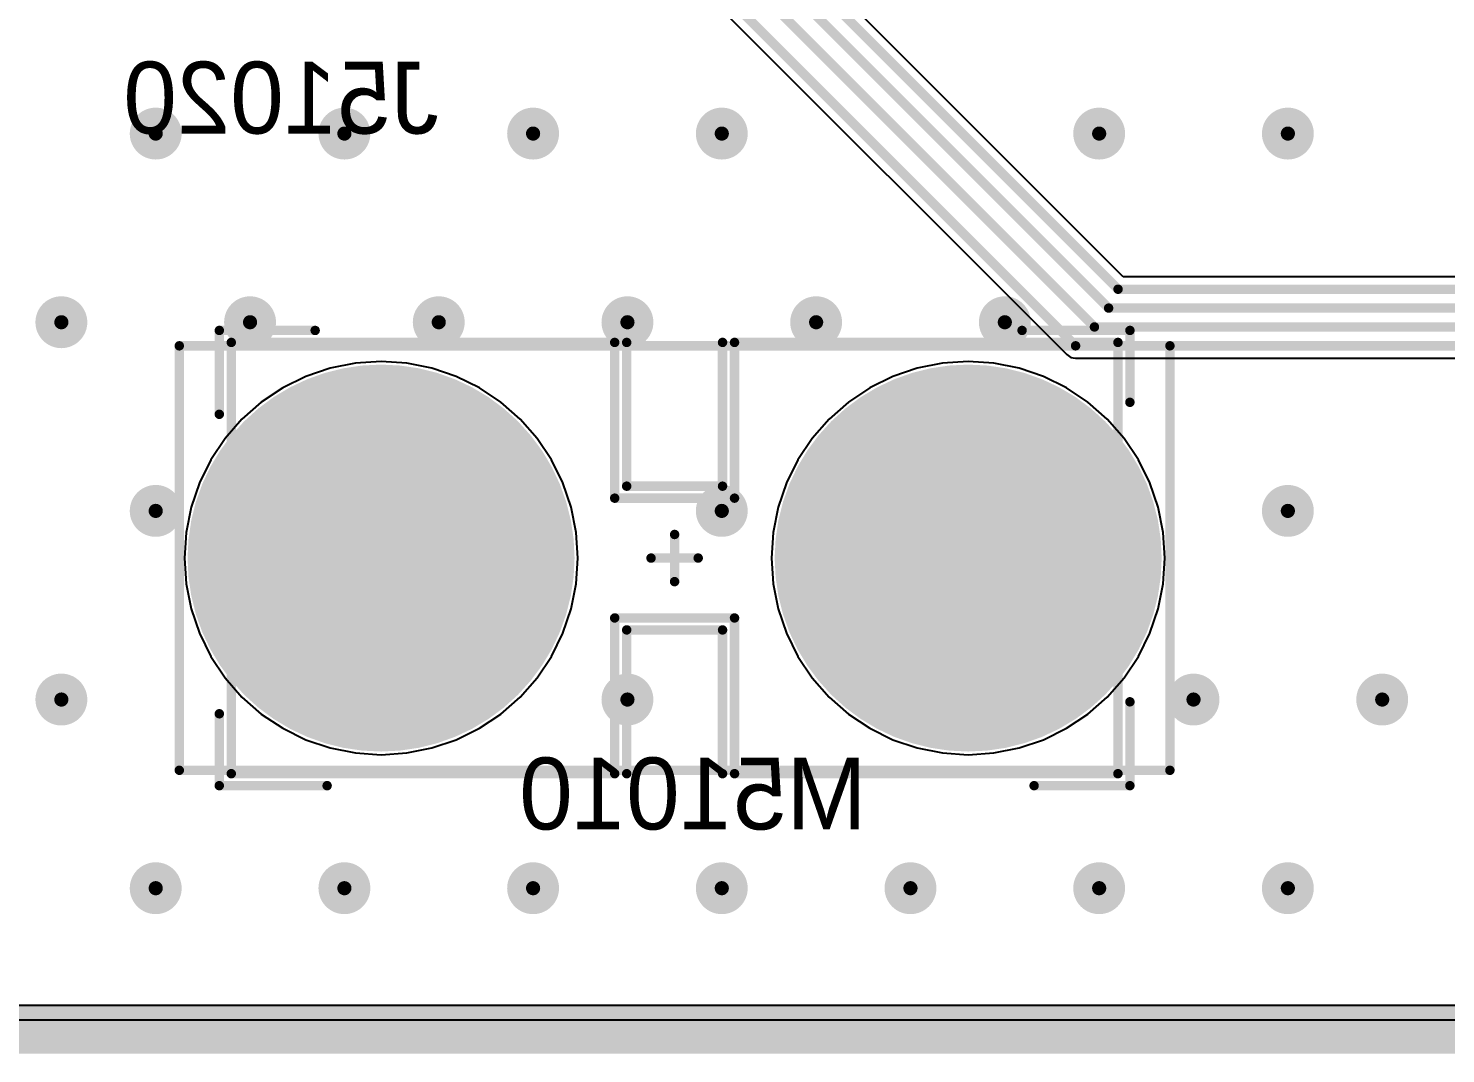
# Model space of a CAD drawing. Header units: millimetres. Extents: x 372 to 687, y 380 to 482.
# Drawn here: x 477.3 to 507.34, y 380.49 to 402.23 of the extents above; entities that cross this region are included whole.
import ezdxf

# ---------------------------------------------------------------- set-up
doc = ezdxf.new("R2010")
doc.units = ezdxf.units.MM
for name, color, linetype in [('BottomLayer', 5, 'Continuous'), ('BottomOverlay', 54, 'Continuous'), ('BottomSolder', 6, 'Continuous'), ('InternalPlane1', 76, 'Continuous'), ('InternalPlane2', 16, 'Continuous'), ('Mechanical1', 6, 'Continuous'), ('Mechanical13', 56, 'Continuous'), ('Mechanical15', 56, 'Continuous'), ('MultiLayer', 9, 'Continuous'), ('PadHoleLayer', 156, 'Continuous'), ('TopLayer', 1, 'Continuous'), ('TopOverlay', 2, 'Continuous'), ('TopSolder', 216, 'Continuous'), ('ViaHoleLayer', 16, 'Continuous')]:
    doc.layers.add(name, color=color, linetype=linetype)

# ---------------------------------------------------------------- blocks, each defined once
blk = doc.blocks.new('C___H_____900X1900X84000_397')
at = {"layer": 'BottomLayer', "const_width": 4}
for points in [[(-2, 6.223, 1), (2, 6.223, 1)], [(-2, -6.223, 1), (2, -6.223, 1)]]:
    blk.add_lwpolyline(points, format="xyb", close=True, dxfattribs=at)
at = {"layer": 'BottomSolder', "const_width": 4.102}
for points in [[(-2.051, 6.223, 1), (2.051, 6.223, 1)], [(-2.051, -6.223, 1), (2.051, -6.223, 1)]]:
    blk.add_lwpolyline(points, format="xyb", close=True, dxfattribs=at)
at = {"layer": 'InternalPlane1', "const_width": 2}
for points in [[(-1, 6.223, 1), (1, 6.223, 1)], [(-1, -6.223, 1), (1, -6.223, 1)]]:
    blk.add_lwpolyline(points, format="xyb", close=True, dxfattribs=at)
at = {"layer": 'InternalPlane2', "const_width": 2}
for points in [[(-1, 6.223, 1), (1, 6.223, 1)], [(-1, -6.223, 1), (1, -6.223, 1)]]:
    blk.add_lwpolyline(points, format="xyb", close=True, dxfattribs=at)
at = {"layer": 'Mechanical13', "const_width": 0.2}
for points in [[(4.572, 9.398), (-4.572, 9.398)], [(-4.572, 9.398), (-4.572, 9.398)], [(-4.572, 1.27), (-4.572, 9.398)], [(4.572, 1.27), (4.572, 9.398)], [(-1.27, 1.27), (-4.572, 1.27)], [(-1.27, -1.27), (-1.27, 1.27)], [(1.27, -1.27), (1.27, 1.27)], [(4.572, 1.27), (1.27, 1.27)], [(-1.27, -1.27), (-4.572, -1.27)], [(-4.572, -9.398), (-4.572, -1.27)], [(4.572, -1.27), (1.27, -1.27)], [(4.572, -9.398), (4.572, -1.27)], [(4.572, -9.398), (-4.572, -9.398)], [(4.572, -9.398), (4.572, -9.398)]]:
    blk.add_lwpolyline(points, dxfattribs=at)
at = {"layer": 'Mechanical13', "const_width": 0.1}
for points in [[(-4.622, 9.398, 1), (-4.522, 9.398, 1)], [(-4.622, 9.398, 1), (-4.522, 9.398, 1)], [(-4.622, 9.398, 1), (-4.522, 9.398, 1)], [(-4.622, 9.398, 1), (-4.522, 9.398, 1)], [(4.522, 9.398, 1), (4.622, 9.398, 1)], [(4.522, 9.398, 1), (4.622, 9.398, 1)], [(-4.622, 1.27, 1), (-4.522, 1.27, 1)], [(-4.622, 1.27, 1), (-4.522, 1.27, 1)], [(-1.32, 1.27, 1), (-1.22, 1.27, 1)], [(-1.32, 1.27, 1), (-1.22, 1.27, 1)], [(1.22, 1.27, 1), (1.32, 1.27, 1)], [(1.22, 1.27, 1), (1.32, 1.27, 1)], [(4.522, 1.27, 1), (4.622, 1.27, 1)], [(4.522, 1.27, 1), (4.622, 1.27, 1)], [(-4.622, -1.27, 1), (-4.522, -1.27, 1)], [(-4.622, -1.27, 1), (-4.522, -1.27, 1)], [(-1.32, -1.27, 1), (-1.22, -1.27, 1)], [(-1.32, -1.27, 1), (-1.22, -1.27, 1)], [(1.22, -1.27, 1), (1.32, -1.27, 1)], [(1.22, -1.27, 1), (1.32, -1.27, 1)], [(4.522, -1.27, 1), (4.622, -1.27, 1)], [(4.522, -1.27, 1), (4.622, -1.27, 1)], [(-4.622, -9.398, 1), (-4.522, -9.398, 1)], [(-4.622, -9.398, 1), (-4.522, -9.398, 1)], [(4.522, -9.398, 1), (4.622, -9.398, 1)], [(4.522, -9.398, 1), (4.622, -9.398, 1)], [(4.522, -9.398, 1), (4.622, -9.398, 1)], [(4.522, -9.398, 1), (4.622, -9.398, 1)]]:
    blk.add_lwpolyline(points, format="xyb", close=True, dxfattribs=at)
at = {"layer": 'Mechanical15', "const_width": 0.2}
for points in [[(-4.5, -10.5), (-4.5, 10.5)], [(4.5, 10.5), (-4.5, 10.5)], [(4.5, -10.5), (4.5, 10.5)], [(0, -0.5), (0, 0.5)], [(0.5, 0), (-0.5, 0)], [(4.5, -10.5), (-4.5, -10.5)]]:
    blk.add_lwpolyline(points, dxfattribs=at)
at = {"layer": 'Mechanical15', "const_width": 0.1}
for points in [[(-4.55, 10.5, 1), (-4.45, 10.5, 1)], [(-4.55, 10.5, 1), (-4.45, 10.5, 1)], [(4.45, 10.5, 1), (4.55, 10.5, 1)], [(4.45, 10.5, 1), (4.55, 10.5, 1)], [(-0.05, 0.5, 1), (0.05, 0.5, 1)], [(-0.55, 0, 1), (-0.45, 0, 1)], [(0.45, 0, 1), (0.55, 0, 1)], [(-0.05, -0.5, 1), (0.05, -0.5, 1)], [(-4.55, -10.5, 1), (-4.45, -10.5, 1)], [(-4.55, -10.5, 1), (-4.45, -10.5, 1)], [(4.45, -10.5, 1), (4.55, -10.5, 1)], [(4.45, -10.5, 1), (4.55, -10.5, 1)]]:
    blk.add_lwpolyline(points, format="xyb", close=True, dxfattribs=at)
at = {"layer": 'MultiLayer', "const_width": 4}
for points in [[(-2, 6.223, 1), (2, 6.223, 1)], [(-2, -6.223, 1), (2, -6.223, 1)]]:
    blk.add_lwpolyline(points, format="xyb", close=True, dxfattribs=at)
at = {"layer": 'PadHoleLayer', "const_width": 1.6}
for points in [[(-0.8, 6.223, 1), (0.8, 6.223, 1)], [(-0.8, -6.223, 1), (0.8, -6.223, 1)]]:
    blk.add_lwpolyline(points, format="xyb", close=True, dxfattribs=at)
at = {"layer": 'TopLayer', "const_width": 4}
for points in [[(-2, 6.223, 1), (2, 6.223, 1)], [(-2, -6.223, 1), (2, -6.223, 1)]]:
    blk.add_lwpolyline(points, format="xyb", close=True, dxfattribs=at)
at = {"layer": 'TopOverlay', "const_width": 0.2}
for points in [[(-3.302, 9.652), (-4.826, 9.652)], [(-4.826, 7.366), (-4.826, 9.652)], [(4.826, 9.652), (3.048, 9.652)], [(4.826, 7.62), (4.826, 9.652)], [(-1.524, 1.016), (-4.572, 1.016)], [(-1.524, -1.016), (-1.524, 1.016)], [(1.524, -1.016), (1.524, 1.016)], [(4.572, 1.016), (1.524, 1.016)], [(-1.524, -1.016), (-4.572, -1.016)], [(4.572, -1.016), (1.524, -1.016)], [(4.826, -9.652), (4.826, -7.366)], [(-4.826, -9.652), (-4.826, -7.62)], [(-3.048, -9.652), (-4.826, -9.652)], [(4.826, -9.652), (3.302, -9.652)]]:
    blk.add_lwpolyline(points, dxfattribs=at)
at = {"layer": 'TopOverlay', "const_width": 0.1}
for points in [[(-4.876, 9.652, 1), (-4.776, 9.652, 1)], [(-4.876, 9.652, 1), (-4.776, 9.652, 1)], [(-3.352, 9.652, 1), (-3.252, 9.652, 1)], [(2.998, 9.652, 1), (3.098, 9.652, 1)], [(4.776, 9.652, 1), (4.876, 9.652, 1)], [(4.776, 9.652, 1), (4.876, 9.652, 1)], [(4.776, 7.62, 1), (4.876, 7.62, 1)], [(-4.876, 7.366, 1), (-4.776, 7.366, 1)], [(-4.622, 1.016, 1), (-4.522, 1.016, 1)], [(-1.574, 1.016, 1), (-1.474, 1.016, 1)], [(-1.574, 1.016, 1), (-1.474, 1.016, 1)], [(1.474, 1.016, 1), (1.574, 1.016, 1)], [(1.474, 1.016, 1), (1.574, 1.016, 1)], [(4.522, 1.016, 1), (4.622, 1.016, 1)], [(-4.622, -1.016, 1), (-4.522, -1.016, 1)], [(-1.574, -1.016, 1), (-1.474, -1.016, 1)], [(-1.574, -1.016, 1), (-1.474, -1.016, 1)], [(1.474, -1.016, 1), (1.574, -1.016, 1)], [(1.474, -1.016, 1), (1.574, -1.016, 1)], [(4.522, -1.016, 1), (4.622, -1.016, 1)], [(4.776, -7.366, 1), (4.876, -7.366, 1)], [(-4.876, -7.62, 1), (-4.776, -7.62, 1)], [(-4.876, -9.652, 1), (-4.776, -9.652, 1)], [(-4.876, -9.652, 1), (-4.776, -9.652, 1)], [(-3.098, -9.652, 1), (-2.998, -9.652, 1)], [(3.252, -9.652, 1), (3.352, -9.652, 1)], [(4.776, -9.652, 1), (4.876, -9.652, 1)], [(4.776, -9.652, 1), (4.876, -9.652, 1)]]:
    blk.add_lwpolyline(points, format="xyb", close=True, dxfattribs=at)
at = {"layer": 'TopSolder', "const_width": 4.102}
for points in [[(-2.051, 6.223, 1), (2.051, 6.223, 1)], [(-2.051, -6.223, 1), (2.051, -6.223, 1)]]:
    blk.add_lwpolyline(points, format="xyb", close=True, dxfattribs=at)

msp = doc.modelspace()

# ---------------------------------------------------------------- linework, layer by layer
at = {"layer": 'BottomLayer'}
for p, q in [((484.233, 395.133), (483.698, 395.027)), ((484.777, 395.169), (484.233, 395.133)), ((485.321, 395.133), (484.777, 395.169)), ((485.856, 395.027), (485.321, 395.133)), ((496.679, 395.133), (496.144, 395.027)), ((497.223, 395.169), (496.679, 395.133)), ((497.767, 395.133), (497.223, 395.169)), ((498.302, 395.027), (497.767, 395.133)), ((483.182, 394.852), (482.693, 394.61)), ((483.698, 395.027), (483.182, 394.852)), ((486.372, 394.852), (485.856, 395.027)), ((486.861, 394.61), (486.372, 394.852)), ((495.628, 394.852), (495.139, 394.61)), ((496.144, 395.027), (495.628, 394.852)), ((498.818, 394.852), (498.302, 395.027)), ((499.307, 394.61), (498.818, 394.852)), ((482.693, 394.61), (482.239, 394.307)), ((487.315, 394.307), (486.861, 394.61)), ((495.139, 394.61), (494.685, 394.307)), ((499.761, 394.307), (499.307, 394.61)), ((482.239, 394.307), (481.829, 393.948)), ((487.725, 393.948), (487.315, 394.307)), ((494.685, 394.307), (494.275, 393.948)), ((500.171, 393.948), (499.761, 394.307)), ((481.829, 393.948), (481.47, 393.538)), ((488.084, 393.538), (487.725, 393.948)), ((494.275, 393.948), (493.916, 393.538)), ((500.53, 393.538), (500.171, 393.948)), ((481.47, 393.538), (481.167, 393.084)), ((488.387, 393.084), (488.084, 393.538)), ((493.916, 393.538), (493.613, 393.084)), ((500.833, 393.084), (500.53, 393.538)), ((481.167, 393.084), (480.925, 392.595)), ((488.629, 392.595), (488.387, 393.084)), ((493.613, 393.084), (493.371, 392.595)), ((501.075, 392.595), (500.833, 393.084)), ((480.925, 392.595), (480.75, 392.079)), ((488.804, 392.079), (488.629, 392.595)), ((493.371, 392.595), (493.196, 392.079)), ((501.25, 392.079), (501.075, 392.595)), ((480.75, 392.079), (480.644, 391.544)), ((488.91, 391.544), (488.804, 392.079)), ((493.196, 392.079), (493.09, 391.544)), ((501.356, 391.544), (501.25, 392.079)), ((480.644, 391.544), (480.608, 391)), ((488.946, 391), (488.91, 391.544)), ((493.09, 391.544), (493.054, 391)), ((501.392, 391), (501.356, 391.544)), ((480.608, 391), (480.644, 390.456)), ((488.91, 390.456), (488.946, 391)), ((493.054, 391), (493.09, 390.456)), ((501.356, 390.456), (501.392, 391)), ((480.644, 390.456), (480.75, 389.921)), ((488.804, 389.921), (488.91, 390.456)), ((493.09, 390.456), (493.196, 389.921)), ((501.25, 389.921), (501.356, 390.456)), ((480.75, 389.921), (480.925, 389.405)), ((488.629, 389.405), (488.804, 389.921)), ((493.196, 389.921), (493.371, 389.405)), ((501.075, 389.405), (501.25, 389.921)), ((480.925, 389.405), (481.167, 388.916)), ((488.387, 388.916), (488.629, 389.405)), ((493.371, 389.405), (493.613, 388.916)), ((500.833, 388.916), (501.075, 389.405)), ((481.167, 388.916), (481.47, 388.462)), ((488.084, 388.462), (488.387, 388.916)), ((493.613, 388.916), (493.916, 388.462)), ((500.53, 388.462), (500.833, 388.916)), ((481.47, 388.462), (481.829, 388.052)), ((487.725, 388.052), (488.084, 388.462)), ((493.916, 388.462), (494.275, 388.052)), ((500.171, 388.052), (500.53, 388.462)), ((481.829, 388.052), (482.239, 387.693)), ((487.315, 387.693), (487.725, 388.052)), ((494.275, 388.052), (494.685, 387.693)), ((499.761, 387.693), (500.171, 388.052)), ((482.239, 387.693), (482.693, 387.39)), ((486.861, 387.39), (487.315, 387.693)), ((494.685, 387.693), (495.139, 387.39)), ((499.307, 387.39), (499.761, 387.693)), ((482.693, 387.39), (483.182, 387.148)), ((486.372, 387.148), (486.861, 387.39)), ((495.139, 387.39), (495.628, 387.148)), ((498.818, 387.148), (499.307, 387.39)), ((483.182, 387.148), (483.698, 386.973)), ((485.856, 386.973), (486.372, 387.148)), ((495.628, 387.148), (496.144, 386.973)), ((498.302, 386.973), (498.818, 387.148)), ((483.698, 386.973), (484.233, 386.867)), ((484.233, 386.867), (484.777, 386.831)), ((484.777, 386.831), (485.321, 386.867)), ((485.321, 386.867), (485.856, 386.973)), ((496.144, 386.973), (496.679, 386.867)), ((496.679, 386.867), (497.223, 386.831)), ((497.223, 386.831), (497.767, 386.867)), ((497.767, 386.867), (498.302, 386.973)), ((680.8, 381.2), (381.2, 381.2))]:
    msp.add_line(p, q, dxfattribs=at)
at = {"layer": 'BottomLayer', "const_width": 0.3}
for points in [[(479.85, 400, 1), (480.15, 400, 1)], [(483.85, 400, 1), (484.15, 400, 1)], [(487.85, 400, 1), (488.15, 400, 1)], [(491.85, 400, 1), (492.15, 400, 1)], [(499.85, 400, 1), (500.15, 400, 1)], [(503.85, 400, 1), (504.15, 400, 1)], [(477.85, 396, 1), (478.15, 396, 1)], [(481.85, 396, 1), (482.15, 396, 1)], [(485.85, 396, 1), (486.15, 396, 1)], [(489.85, 396, 1), (490.15, 396, 1)], [(493.85, 396, 1), (494.15, 396, 1)], [(497.85, 396, 1), (498.15, 396, 1)], [(479.85, 392, 1), (480.15, 392, 1)], [(491.85, 392, 1), (492.15, 392, 1)], [(503.85, 392, 1), (504.15, 392, 1)], [(477.85, 388, 1), (478.15, 388, 1)], [(489.85, 388, 1), (490.15, 388, 1)], [(501.85, 388, 1), (502.15, 388, 1)], [(505.85, 388, 1), (506.15, 388, 1)], [(479.85, 384, 1), (480.15, 384, 1)], [(483.85, 384, 1), (484.15, 384, 1)], [(487.85, 384, 1), (488.15, 384, 1)], [(491.85, 384, 1), (492.15, 384, 1)], [(495.85, 384, 1), (496.15, 384, 1)], [(499.85, 384, 1), (500.15, 384, 1)], [(503.85, 384, 1), (504.15, 384, 1)]]:
    msp.add_lwpolyline(points, format="xyb", close=True, dxfattribs=at)
at = {"layer": 'InternalPlane1'}
msp.add_line((680.49, 381.51), (381.51, 381.51), dxfattribs=at)
at = {"layer": 'InternalPlane1', "const_width": 0.55}
for points in [[(479.725, 400, 1), (480.275, 400, 1)], [(483.725, 400, 1), (484.275, 400, 1)], [(487.725, 400, 1), (488.275, 400, 1)], [(491.725, 400, 1), (492.275, 400, 1)], [(499.725, 400, 1), (500.275, 400, 1)], [(503.725, 400, 1), (504.275, 400, 1)], [(477.725, 396, 1), (478.275, 396, 1)], [(481.725, 396, 1), (482.275, 396, 1)], [(485.725, 396, 1), (486.275, 396, 1)], [(489.725, 396, 1), (490.275, 396, 1)], [(493.725, 396, 1), (494.275, 396, 1)], [(497.725, 396, 1), (498.275, 396, 1)], [(479.725, 392, 1), (480.275, 392, 1)], [(491.725, 392, 1), (492.275, 392, 1)], [(503.725, 392, 1), (504.275, 392, 1)], [(477.725, 388, 1), (478.275, 388, 1)], [(489.725, 388, 1), (490.275, 388, 1)], [(501.725, 388, 1), (502.275, 388, 1)], [(505.725, 388, 1), (506.275, 388, 1)], [(479.725, 384, 1), (480.275, 384, 1)], [(483.725, 384, 1), (484.275, 384, 1)], [(487.725, 384, 1), (488.275, 384, 1)], [(491.725, 384, 1), (492.275, 384, 1)], [(495.725, 384, 1), (496.275, 384, 1)], [(499.725, 384, 1), (500.275, 384, 1)], [(503.725, 384, 1), (504.275, 384, 1)]]:
    msp.add_lwpolyline(points, format="xyb", close=True, dxfattribs=at)
at = {"layer": 'InternalPlane1', "const_width": 1.016}
msp.add_lwpolyline([(381, 381), (681, 381)], dxfattribs=at)
at = {"layer": 'InternalPlane2'}
msp.add_line((680.49, 381.51), (381.51, 381.51), dxfattribs=at)
at = {"layer": 'InternalPlane2', "const_width": 0.55}
for points in [[(479.725, 400, 1), (480.275, 400, 1)], [(483.725, 400, 1), (484.275, 400, 1)], [(487.725, 400, 1), (488.275, 400, 1)], [(491.725, 400, 1), (492.275, 400, 1)], [(499.725, 400, 1), (500.275, 400, 1)], [(503.725, 400, 1), (504.275, 400, 1)], [(477.725, 396, 1), (478.275, 396, 1)], [(481.725, 396, 1), (482.275, 396, 1)], [(485.725, 396, 1), (486.275, 396, 1)], [(489.725, 396, 1), (490.275, 396, 1)], [(493.725, 396, 1), (494.275, 396, 1)], [(497.725, 396, 1), (498.275, 396, 1)], [(479.725, 392, 1), (480.275, 392, 1)], [(491.725, 392, 1), (492.275, 392, 1)], [(503.725, 392, 1), (504.275, 392, 1)], [(477.725, 388, 1), (478.275, 388, 1)], [(489.725, 388, 1), (490.275, 388, 1)], [(501.725, 388, 1), (502.275, 388, 1)], [(505.725, 388, 1), (506.275, 388, 1)], [(479.725, 384, 1), (480.275, 384, 1)], [(483.725, 384, 1), (484.275, 384, 1)], [(487.725, 384, 1), (488.275, 384, 1)], [(491.725, 384, 1), (492.275, 384, 1)], [(495.725, 384, 1), (496.275, 384, 1)], [(499.725, 384, 1), (500.275, 384, 1)], [(503.725, 384, 1), (504.275, 384, 1)]]:
    msp.add_lwpolyline(points, format="xyb", close=True, dxfattribs=at)
at = {"layer": 'InternalPlane2', "const_width": 1.016}
msp.add_lwpolyline([(381, 381), (681, 381)], dxfattribs=at)
at = {"layer": 'Mechanical1', "const_width": 0.2}
msp.add_lwpolyline([(381, 381), (681, 381)], dxfattribs=at)
at = {"layer": 'MultiLayer', "const_width": 0.3}
for points in [[(479.85, 400, 1), (480.15, 400, 1)], [(483.85, 400, 1), (484.15, 400, 1)], [(487.85, 400, 1), (488.15, 400, 1)], [(491.85, 400, 1), (492.15, 400, 1)], [(499.85, 400, 1), (500.15, 400, 1)], [(503.85, 400, 1), (504.15, 400, 1)], [(477.85, 396, 1), (478.15, 396, 1)], [(481.85, 396, 1), (482.15, 396, 1)], [(485.85, 396, 1), (486.15, 396, 1)], [(489.85, 396, 1), (490.15, 396, 1)], [(493.85, 396, 1), (494.15, 396, 1)], [(497.85, 396, 1), (498.15, 396, 1)], [(479.85, 392, 1), (480.15, 392, 1)], [(491.85, 392, 1), (492.15, 392, 1)], [(503.85, 392, 1), (504.15, 392, 1)], [(477.85, 388, 1), (478.15, 388, 1)], [(489.85, 388, 1), (490.15, 388, 1)], [(501.85, 388, 1), (502.15, 388, 1)], [(505.85, 388, 1), (506.15, 388, 1)], [(479.85, 384, 1), (480.15, 384, 1)], [(483.85, 384, 1), (484.15, 384, 1)], [(487.85, 384, 1), (488.15, 384, 1)], [(491.85, 384, 1), (492.15, 384, 1)], [(495.85, 384, 1), (496.15, 384, 1)], [(499.85, 384, 1), (500.15, 384, 1)], [(503.85, 384, 1), (504.15, 384, 1)]]:
    msp.add_lwpolyline(points, format="xyb", close=True, dxfattribs=at)
at = {"layer": 'TopLayer'}
for p, q in [((500.51, 396.965), (487.465, 410.01)), ((485.813, 408.813), (499.313, 395.313)), ((515.768, 396.965), (500.51, 396.965)), ((484.233, 395.133), (483.698, 395.027)), ((484.777, 395.169), (484.233, 395.133)), ((485.321, 395.133), (484.777, 395.169)), ((485.856, 395.027), (485.321, 395.133)), ((496.679, 395.133), (496.144, 395.027)), ((497.223, 395.169), (496.679, 395.133)), ((497.767, 395.133), (497.223, 395.169)), ((498.302, 395.027), (497.767, 395.133)), ((499.313, 395.313), (499.399, 395.255)), ((499.399, 395.255), (499.5, 395.235)), ((499.5, 395.235), (499.5, 395.235)), ((499.5, 395.235), (513.378, 395.235)), ((483.182, 394.852), (482.693, 394.61)), ((483.698, 395.027), (483.182, 394.852)), ((486.372, 394.852), (485.856, 395.027)), ((486.861, 394.61), (486.372, 394.852)), ((495.628, 394.852), (495.139, 394.61)), ((496.144, 395.027), (495.628, 394.852)), ((498.818, 394.852), (498.302, 395.027)), ((499.307, 394.61), (498.818, 394.852)), ((482.693, 394.61), (482.239, 394.307)), ((487.315, 394.307), (486.861, 394.61)), ((495.139, 394.61), (494.685, 394.307)), ((499.761, 394.307), (499.307, 394.61)), ((482.239, 394.307), (481.829, 393.948)), ((487.725, 393.948), (487.315, 394.307)), ((494.685, 394.307), (494.275, 393.948)), ((500.171, 393.948), (499.761, 394.307)), ((481.829, 393.948), (481.47, 393.538)), ((488.084, 393.538), (487.725, 393.948)), ((494.275, 393.948), (493.916, 393.538)), ((500.53, 393.538), (500.171, 393.948)), ((481.47, 393.538), (481.167, 393.084)), ((488.387, 393.084), (488.084, 393.538)), ((493.916, 393.538), (493.613, 393.084)), ((500.833, 393.084), (500.53, 393.538)), ((481.167, 393.084), (480.925, 392.595)), ((488.629, 392.595), (488.387, 393.084)), ((493.613, 393.084), (493.371, 392.595)), ((501.075, 392.595), (500.833, 393.084)), ((480.925, 392.595), (480.75, 392.079)), ((488.804, 392.079), (488.629, 392.595)), ((493.371, 392.595), (493.196, 392.079)), ((501.25, 392.079), (501.075, 392.595)), ((480.75, 392.079), (480.644, 391.544)), ((488.91, 391.544), (488.804, 392.079)), ((493.196, 392.079), (493.09, 391.544)), ((501.356, 391.544), (501.25, 392.079)), ((480.644, 391.544), (480.608, 391)), ((488.946, 391), (488.91, 391.544)), ((493.09, 391.544), (493.054, 391)), ((501.392, 391), (501.356, 391.544)), ((480.608, 391), (480.644, 390.456)), ((488.91, 390.456), (488.946, 391)), ((493.054, 391), (493.09, 390.456)), ((501.356, 390.456), (501.392, 391)), ((480.644, 390.456), (480.75, 389.921)), ((488.804, 389.921), (488.91, 390.456)), ((493.09, 390.456), (493.196, 389.921)), ((501.25, 389.921), (501.356, 390.456)), ((480.75, 389.921), (480.925, 389.405)), ((488.629, 389.405), (488.804, 389.921)), ((493.196, 389.921), (493.371, 389.405)), ((501.075, 389.405), (501.25, 389.921)), ((480.925, 389.405), (481.167, 388.916)), ((488.387, 388.916), (488.629, 389.405)), ((493.371, 389.405), (493.613, 388.916)), ((500.833, 388.916), (501.075, 389.405)), ((481.167, 388.916), (481.47, 388.462)), ((488.084, 388.462), (488.387, 388.916)), ((493.613, 388.916), (493.916, 388.462)), ((500.53, 388.462), (500.833, 388.916)), ((481.47, 388.462), (481.829, 388.052)), ((487.725, 388.052), (488.084, 388.462)), ((493.916, 388.462), (494.275, 388.052)), ((500.171, 388.052), (500.53, 388.462)), ((481.829, 388.052), (482.239, 387.693)), ((487.315, 387.693), (487.725, 388.052)), ((494.275, 388.052), (494.685, 387.693)), ((499.761, 387.693), (500.171, 388.052)), ((482.239, 387.693), (482.693, 387.39)), ((486.861, 387.39), (487.315, 387.693)), ((494.685, 387.693), (495.139, 387.39)), ((499.307, 387.39), (499.761, 387.693)), ((482.693, 387.39), (483.182, 387.148)), ((486.372, 387.148), (486.861, 387.39)), ((495.139, 387.39), (495.628, 387.148)), ((498.818, 387.148), (499.307, 387.39)), ((483.182, 387.148), (483.698, 386.973)), ((485.856, 386.973), (486.372, 387.148)), ((495.628, 387.148), (496.144, 386.973)), ((498.302, 386.973), (498.818, 387.148)), ((483.698, 386.973), (484.233, 386.867)), ((484.233, 386.867), (484.777, 386.831)), ((484.777, 386.831), (485.321, 386.867)), ((485.321, 386.867), (485.856, 386.973)), ((496.144, 386.973), (496.679, 386.867)), ((496.679, 386.867), (497.223, 386.831)), ((497.223, 386.831), (497.767, 386.867)), ((497.767, 386.867), (498.302, 386.973)), ((680.8, 381.2), (381.2, 381.2))]:
    msp.add_line(p, q, dxfattribs=at)
at = {"layer": 'TopLayer', "const_width": 0.2}
for points in [[(487.2, 409.9), (500.4, 396.7)], [(486.8, 409.7), (500.2, 396.3)], [(486.4, 409.4), (499.9, 395.9)], [(486, 409), (499.5, 395.5)], [(500.4, 396.7), (660.4, 396.7)], [(500.2, 396.3), (660.7, 396.3)], [(499.9, 395.9), (661, 395.9)], [(499.5, 395.5), (661.3, 395.5)]]:
    msp.add_lwpolyline(points, dxfattribs=at)
at = {"layer": 'TopLayer'}
for points, const_width in [([(479.85, 400, 1), (480.15, 400, 1)], 0.3), ([(483.85, 400, 1), (484.15, 400, 1)], 0.3), ([(487.85, 400, 1), (488.15, 400, 1)], 0.3), ([(491.85, 400, 1), (492.15, 400, 1)], 0.3), ([(499.85, 400, 1), (500.15, 400, 1)], 0.3), ([(503.85, 400, 1), (504.15, 400, 1)], 0.3), ([(500.35, 396.7, 1), (500.45, 396.7, 1)], 0.1), ([(500.35, 396.7, 1), (500.45, 396.7, 1)], 0.1), ([(477.85, 396, 1), (478.15, 396, 1)], 0.3), ([(481.85, 396, 1), (482.15, 396, 1)], 0.3), ([(485.85, 396, 1), (486.15, 396, 1)], 0.3), ([(489.85, 396, 1), (490.15, 396, 1)], 0.3), ([(493.85, 396, 1), (494.15, 396, 1)], 0.3), ([(497.85, 396, 1), (498.15, 396, 1)], 0.3), ([(500.15, 396.3, 1), (500.25, 396.3, 1)], 0.1), ([(500.15, 396.3, 1), (500.25, 396.3, 1)], 0.1), ([(499.85, 395.9, 1), (499.95, 395.9, 1)], 0.1), ([(499.85, 395.9, 1), (499.95, 395.9, 1)], 0.1), ([(499.45, 395.5, 1), (499.55, 395.5, 1)], 0.1), ([(499.45, 395.5, 1), (499.55, 395.5, 1)], 0.1), ([(479.85, 392, 1), (480.15, 392, 1)], 0.3), ([(491.85, 392, 1), (492.15, 392, 1)], 0.3), ([(503.85, 392, 1), (504.15, 392, 1)], 0.3), ([(477.85, 388, 1), (478.15, 388, 1)], 0.3), ([(489.85, 388, 1), (490.15, 388, 1)], 0.3), ([(501.85, 388, 1), (502.15, 388, 1)], 0.3), ([(505.85, 388, 1), (506.15, 388, 1)], 0.3), ([(479.85, 384, 1), (480.15, 384, 1)], 0.3), ([(483.85, 384, 1), (484.15, 384, 1)], 0.3), ([(487.85, 384, 1), (488.15, 384, 1)], 0.3), ([(491.85, 384, 1), (492.15, 384, 1)], 0.3), ([(495.85, 384, 1), (496.15, 384, 1)], 0.3), ([(499.85, 384, 1), (500.15, 384, 1)], 0.3), ([(503.85, 384, 1), (504.15, 384, 1)], 0.3)]:
    msp.add_lwpolyline(points, format="xyb", close=True, dxfattribs=dict(at, const_width=const_width))
at = {"layer": 'ViaHoleLayer', "const_width": 0.15}
for points in [[(479.925, 400, 1), (480.075, 400, 1)], [(483.925, 400, 1), (484.075, 400, 1)], [(487.925, 400, 1), (488.075, 400, 1)], [(491.925, 400, 1), (492.075, 400, 1)], [(499.925, 400, 1), (500.075, 400, 1)], [(503.925, 400, 1), (504.075, 400, 1)], [(477.925, 396, 1), (478.075, 396, 1)], [(481.925, 396, 1), (482.075, 396, 1)], [(485.925, 396, 1), (486.075, 396, 1)], [(489.925, 396, 1), (490.075, 396, 1)], [(493.925, 396, 1), (494.075, 396, 1)], [(497.925, 396, 1), (498.075, 396, 1)], [(479.925, 392, 1), (480.075, 392, 1)], [(491.925, 392, 1), (492.075, 392, 1)], [(503.925, 392, 1), (504.075, 392, 1)], [(477.925, 388, 1), (478.075, 388, 1)], [(489.925, 388, 1), (490.075, 388, 1)], [(501.925, 388, 1), (502.075, 388, 1)], [(505.925, 388, 1), (506.075, 388, 1)], [(479.925, 384, 1), (480.075, 384, 1)], [(483.925, 384, 1), (484.075, 384, 1)], [(487.925, 384, 1), (488.075, 384, 1)], [(491.925, 384, 1), (492.075, 384, 1)], [(495.925, 384, 1), (496.075, 384, 1)], [(499.925, 384, 1), (500.075, 384, 1)], [(503.925, 384, 1), (504.075, 384, 1)]]:
    msp.add_lwpolyline(points, format="xyb", close=True, dxfattribs=at)

# ---------------------------------------------------------------- block references
at = {"rotation": 270}
msp.add_blockref('C___H_____900X1900X84000_397', (491, 391), dxfattribs=at)

# ---------------------------------------------------------------- texts
at = {"layer": 'BottomOverlay', "text_generation_flag": 2}
for s, p in [('J51020', (486, 400)), ('M51010', (495.071, 385.246))]:
    msp.add_text(s, height=1.524, dxfattribs=at).set_placement(p)

doc.saveas('drawing.dxf')
